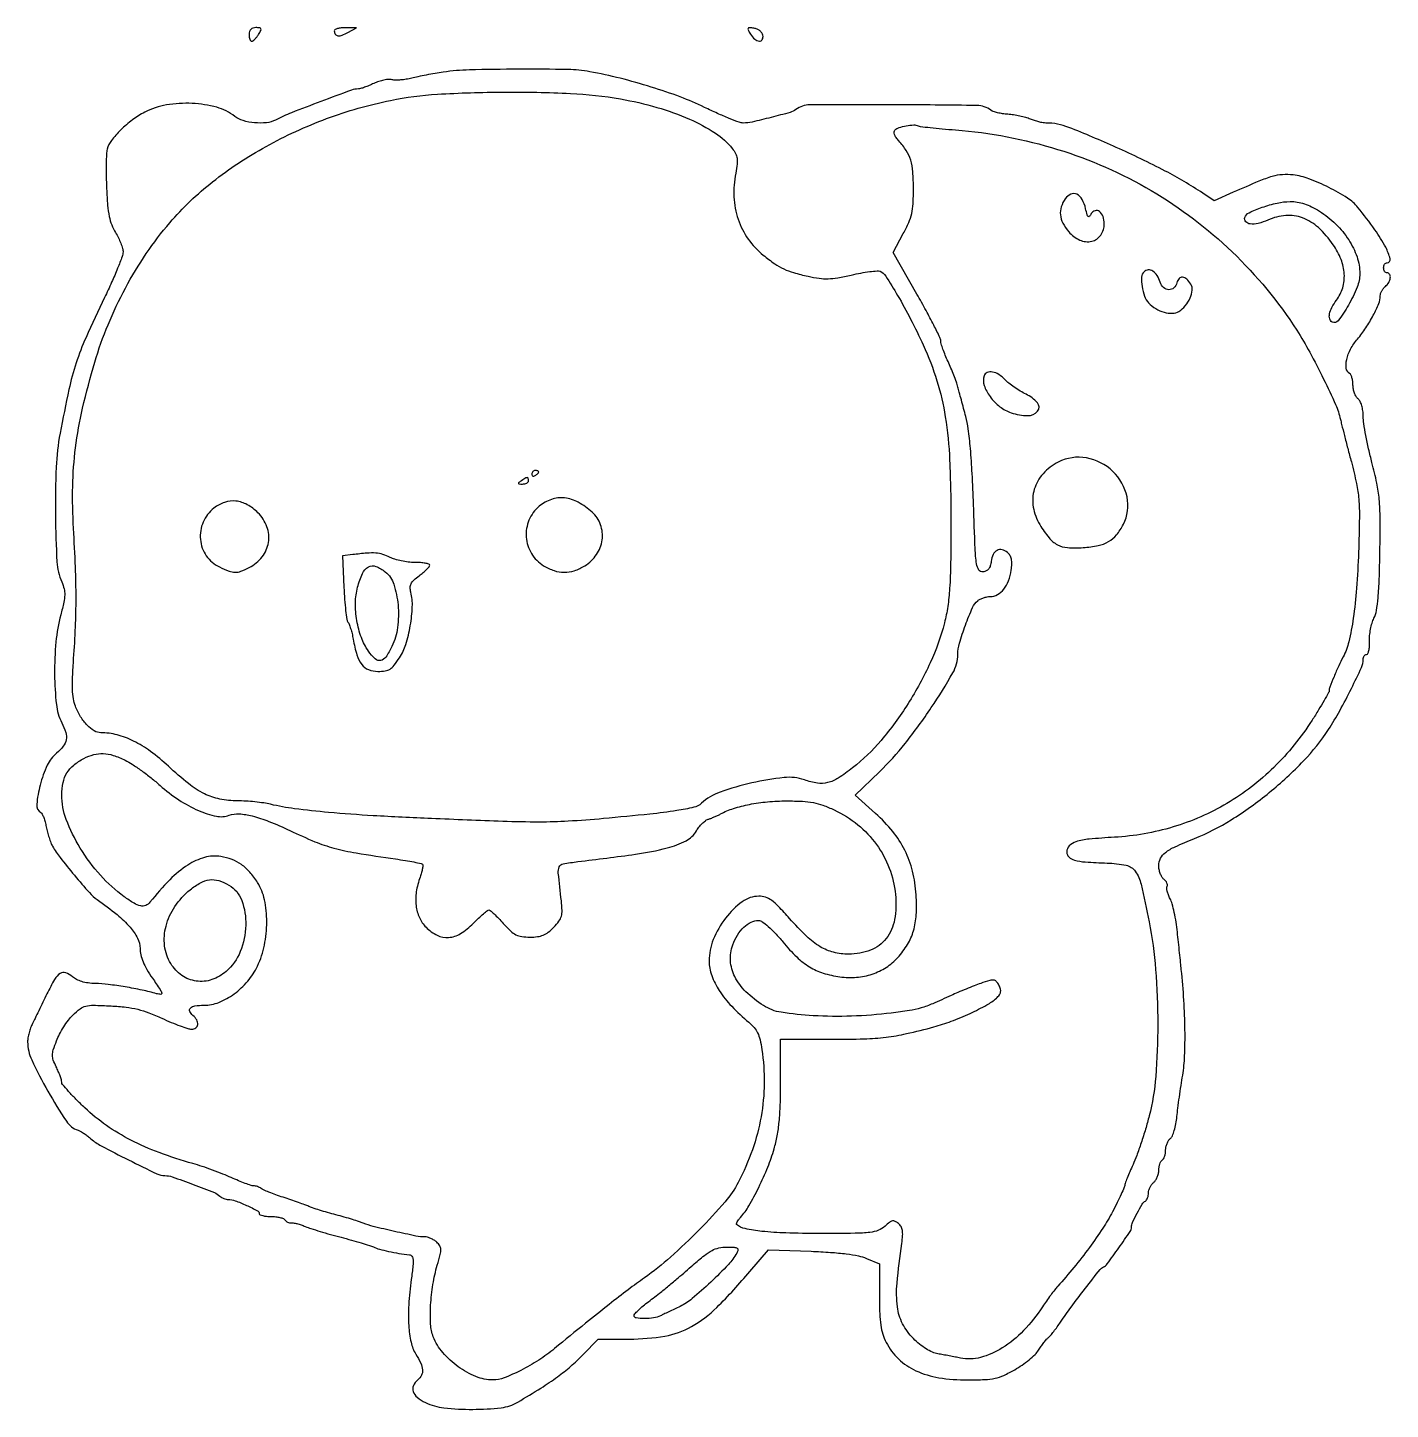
# Model space of a CAD drawing. Extents: x 25 to 425, y 14 to 420.
import ezdxf

# ---------------------------------------------------------------- set-up
doc = ezdxf.new("R2010")
doc.units = 0

msp = doc.modelspace()

# ---------------------------------------------------------------- linework, layer by layer
for points in [[(90, 418, 0.036145), (90.055445, 417.234026, 0.054652), (90.223089, 416.5875, 0.071555), (90.468376, 416.144604, 0.234711), (90.759453, 416, 0.163755), (91.131738, 416.125287, 0.033519), (91.662717, 416.5875, 0.03201), (92.234038, 417.234299, 0.025323), (92.767927, 418, 0.018723), (93.426893, 419.14876, 0.214782), (93.457512, 419.656524, 0.279111), (93.101547, 419.934802, 0.029797), (92.008474, 420, 0.071607), (91.130163, 419.873565, 0.124981), (90.501059, 419.501055, 0.125363), (90.127098, 418.874478, 0.072291)], [(115, 419.059017, 0.153182), (115.30077, 418.100311, 0.212405), (116.061217, 417.640117, 0.119003), (117.314943, 417.780204, 0.039362), (119.012549, 418.552301), (121.5, 419.929129), (118.25, 419.964565, 0.027397), (117.004675, 419.909887, 0.043297), (115.954688, 419.713177, 0.053706), (115.217109, 419.419394, 0.277954)], [(237.184011, 418.07696, 0.07444), (238.420659, 416.629017, 0.157658), (239.763231, 416.057278, 0.301607), (240.6276, 416.525016, 0.170952), (240.813108, 417.75, 0.109632), (240.514382, 418.443509, 0.069414), (239.903002, 419.081982, 0.064538), (239.086043, 419.571212, 0.067411), (238.183248, 419.82696, 0.016781), (236.830835, 419.973418, 0.289258), (236.455311, 419.773681, 0.260662), (236.451373, 419.328261, 0.014279)], [(147, 406.925599, 0.005977), (144.618135, 406.544732, 0.004492), (142.007011, 406.07094, 0.004542), (139.558585, 405.580821, 0.010412), (137.725995, 405.156613, -0.022315), (136.136372, 404.828296, -0.020615), (134.481229, 404.63237, -0.021108), (132.993419, 404.581181, -0.06207), (131.97965, 404.715573, 0.083952), (130.987455, 404.80338, 0.030641), (129.586529, 404.605237, 0.029344), (128.050912, 404.196007, 0.030999), (126.602525, 403.615676, -0.011718), (125.216046, 402.997125, -0.013504), (123.865627, 402.474605, -0.012632), (122.703981, 402.093612, -0.073044), (122.066611, 402, 0.087772), (120.008908, 401.635978, 0.002172), (111.005527, 398.303137, 0.004728), (102.471204, 395.009322, 0.023203), (97.763569, 392.883329, -0.091496), (95.086398, 392.089959, -0.048558), (91.61559, 392.06019, -0.048666), (88.224438, 392.697327, -0.096181), (85.797496, 393.944649, 0.100497), (80.497046, 396.611779, 0.054902), (73.279349, 397.748295, 0.053634), (65.724978, 397.289331, 0.077095), (59.377604, 395.173675, 0.041189), (55.751996, 392.910944, 0.034389), (52.305933, 389.95474, 0.035338), (49.595453, 386.879059, 0.101803), (48.368116, 384.330555, 0.049919), (48.154947, 382.88238, 0.007333), (48.060775, 379.915225, 0.008218), (48.05857, 376.393827, 0.006975), (48.169244, 372.675934, 0.009726), (48.475392, 367.8352, 0.029668), (48.940999, 364.576697, 0.04202), (49.669592, 362.092024, 0.046119), (50.78691, 359.844787, -0.023477), (51.633985, 358.318364, -0.02232), (52.349905, 356.693671, -0.022913), (52.851833, 355.202075, -0.069809), (53, 354.146017, -0.089873), (52.757409, 352.807284, -0.006715), (51.405316, 349.341425, -0.009126), (49.65058, 345.23284, -0.006803), (47.571289, 340.764051, 0.006883), (42.129949, 329.064707, 0.026299), (39.230142, 321.565806, 0.02599), (37.116922, 313.761405, 0.00661), (34.520058, 300.900731, 0.035891), (33.378924, 290.958251, 0.013362), (33.156537, 276.885854, 0.010364), (33.591327, 263.152017, 0.091236), (34.996561, 257.265706, -0.040717), (35.698319, 255.249348, -0.070826), (35.896158, 253.492146, -0.047722), (35.623697, 251.318068, -0.010092), (34.713309, 247.601571, 0.042114), (33.304222, 239.688967, 0.025501), (32.913385, 230.176672, 0.024402), (33.43604, 221.286477, 0.091309), (35.027576, 215.945947, -0.044466), (36.168715, 213.112542, -0.116423), (36.304187, 210.937103, -0.123942), (35.454326, 209.01462, -0.053855), (33.494799, 206.995684, 0.11139), (30.774129, 203.462549, 0.043981), (28.678926, 197.658564, 0.041671), (27.676456, 191.996529, 0.284623), (28.886637, 189.570062, -0.142149), (29.27129, 189.144385, -0.023408), (29.713095, 188.115525, -0.024117), (30.129049, 186.81954, -0.019228), (30.455045, 185.387937, 0.017962), (30.802607, 183.843594, 0.014392), (31.283639, 182.208189, 0.014633), (31.816913, 180.720143, 0.035451), (32.318408, 179.666541, 0.037123), (34.506181, 176.394324, 0.008253), (38.741773, 171.157084, 0.007016), (43.130439, 166.057246, 0.05805), (45.403961, 164.021782, -0.016652), (51.231103, 159.614562, -0.042265), (55.0548, 155.941421, -0.06099), (57.266893, 152.702235, -0.119904), (58, 149.689135, 0.059469), (58.22149, 147.833487, 0.0389), (58.890584, 145.782583, 0.032627), (60.013483, 143.506707, 0.019744), (61.618046, 140.964711, -0.003487), (63.886581, 137.617074, -0.080694), (64.363031, 136.571462, -0.504056), (64.069048, 136.198292, -0.062543), (62.868046, 136.386148, 0.017894), (58.647264, 137.438288, 0.010966), (53.60726, 138.38973, 0.010975), (48.677415, 139.098046, 0.023685), (44.855265, 139.379067, -0.027404), (42.734573, 139.550845, -0.038239), (40.874813, 139.951244, -0.043757), (39.325794, 140.562695, -0.068125), (38.14251, 141.371281, 0.096721), (36.172519, 142.559271, 0.240018), (34.547329, 142.361143, 0.115399), (32.921189, 140.61062, 0.017452), (30.68164, 136.349458, -0.000822), (29.497613, 133.902329, -0.000753), (28.270628, 131.38666, -0.000752), (27.168713, 129.144579, -0.002472), (26.43164, 127.66896, 0.030504), (25.883299, 126.397622, 0.021711), (25.420544, 124.916355, 0.022017), (25.101781, 123.459133, 0.042858), (25, 122.273892, 0.110484), (26.191807, 116.946171, 0.01939), (30.954358, 107.774165, 0.016917), (36.371861, 98.968326, 0.163123), (39.790175, 96.304186, -0.042217), (40.591879, 95.943257, -0.017518), (41.610255, 95.329432, -0.017184), (42.661513, 94.591812, -0.021245), (43.585159, 93.831533, 0.061095), (46.602115, 91.726829, 0.00583), (54.598869, 87.609964, 0.00394), (62.92328, 83.528174, 0.112473), (65.24158, 83, -0.083896), (67.458669, 82.625355, -0.005444), (73.623588, 80.405064, -0.004767), (79.807266, 78.034276, -0.102799), (81.430279, 76.969721, 0.062536), (81.908398, 76.598275, 0.039122), (82.545189, 76.284855, 0.038796), (83.232398, 76.071056, 0.056075), (83.86398, 76, -0.088682), (85.897934, 75.63639, -0.019108), (89.217278, 74.264139, -0.012462), (92.477651, 72.668456, -0.279648), (93, 71.807552, 0.303902), (93.209745, 71.494336, 0.040059), (94.010789, 71.237218, 0.035513), (95.12219, 71.05841, 0.022134), (96.440983, 71, -0.02762), (97.804818, 70.924605, -0.034088), (99.057539, 70.69846, -0.036371), (100.049824, 70.370223, -0.157548), (100.51639, 69.97348, 0.082074), (100.846612, 69.594958, 0.063865), (101.309489, 69.303399, 0.064104), (101.828981, 69.138985, 0.084266), (102.325407, 69.133849, -0.083367), (102.966811, 69.128357, -0.018822), (104.036213, 68.897568, -0.019), (105.265305, 68.533217, -0.017416), (106.5, 68.06705, 0.020097), (108.135478, 67.459563, 0.005178), (110.821875, 66.613519, 0.005262), (113.908594, 65.71179, 0.005332), (117, 64.879357, -0.004418), (120.018084, 64.072583, -0.005077), (122.884375, 63.247759, -0.004587), (125.299317, 62.50199, -0.029018), (126.5, 62.040818, 0.039952), (128.242783, 61.414752, 0.012616), (130.931771, 60.757326, 0.012447), (133.995734, 60.169146, 0.013068), (137.035969, 59.744953, -0.212076), (137.779832, 59.308655, -0.13665), (138.128755, 58.355032, -0.047625), (138.098766, 56.484866, -0.006246), (137.607732, 52.535714, 0.0176), (136.852687, 45.0854, 0.031796), (136.839006, 38.954444, 0.039484), (137.526442, 34.085713, 0.08379), (138.956792, 30.569912, -0.029599), (140.389924, 27.911264, -0.091146), (140.900145, 25.941247, -0.134594), (140.588634, 24.371846, -0.10401), (139.5, 23, 0.11498), (138.24736, 21.34921, 0.189239), (138.167654, 19.621715, 0.140927), (139.348488, 17.924832, 0.056677), (141.75, 16.386908, 0.087387), (147.196867, 14.808648, 0.027975), (155.644549, 14.370951, 0.027234), (163.994637, 14.861015, 0.105679), (168.880587, 16.5, 0.006991), (175.654381, 20.636397, 0.01684), (180.515702, 23.93281, 0.021354), (184.383719, 27.011437, 0.021623), (187.958208, 30.396514), (192.416416, 35), (201.593373, 35, 0.042452), (212.066768, 35.890845, 0.08562), (219.852477, 38.649593, 0.069055), (227.28183, 44.288603, 0.020178), (237.012776, 54.875238), (242.414879, 61.250475), (254.95744, 60.772509, -0.007752), (260.667526, 60.4662, -0.014384), (265.285202, 60.012855, -0.017211), (268.878892, 59.429042, -0.051788), (271.25, 58.698298), (275, 57.102053), (275, 47.511189, 0.00909), (275.091243, 42.492798, 0.027365), (275.402575, 39.083836, 0.03856), (275.998654, 36.453734, 0.042974), (276.977361, 34.044377, 0.085213), (280.616864, 29.174047, 0.081778), (285.720296, 25.713752, 0.068828), (292.436114, 23.671585, 0.039733), (300.872124, 23.009384, 0.010269), (305.929886, 23.118771, 0.042963), (308.94624, 23.50709, 0.053954), (311.507365, 24.36068, 0.022803), (314.734341, 26.020669, 0.021914), (316.866743, 27.371065, 0.019874), (318.945717, 28.945259, 0.020333), (320.692388, 30.503658, 0.058204), (321.72059, 31.761285, -0.012296), (322.477722, 32.883135, -0.011587), (323.303756, 33.989252, -0.011631), (324.08085, 34.934886, -0.038916), (324.649969, 35.5, 0.041982), (325.24965, 36.102796, 0.009264), (326.167841, 37.237395, 0.009571), (327.182891, 38.593067, 0.009081), (328.163721, 40.01028, -0.012688), (331.241399, 44.389409, -0.006027), (335.413742, 49.877455, -0.002106), (339.746867, 55.388584, -0.122879), (340.754949, 56.164122, 0.132693), (341.880208, 57.064928, 0.004347), (345.275809, 61.789309, 0.003969), (348.615612, 66.603014, 0.150783), (349, 67.848677, -0.107864), (349.301666, 69.230766, -0.014071), (350.64185, 71.949851, -0.013468), (352.131844, 74.594875, -0.119888), (353.063324, 75.539136, 0.111433), (353.422592, 75.891379, 0.050257), (353.724851, 76.482178, 0.046313), (353.930614, 77.198, 0.04687), (354, 77.936572, -0.069389), (354.109811, 78.724036, -0.044584), (354.440625, 79.586601, -0.044117), (354.925867, 80.389706, -0.061675), (355.5, 81, 0.075572), (356.074601, 81.645682, 0.044511), (356.559375, 82.560274, 0.043376), (356.889369, 83.584343, 0.056318), (357, 84.563428, -0.039551), (357.073901, 85.496232, -0.04255), (357.29375, 86.382443, -0.046682), (357.61574, 87.100548, -0.126268), (358, 87.5, 0.126268), (358.38426, 87.899452, 0.046682), (358.70625, 88.617557, 0.04255), (358.926099, 89.503768, 0.039551), (359, 90.436572, -0.053313), (359.104108, 91.410178, -0.042794), (359.414255, 92.417841, -0.044289), (359.869849, 93.308899, -0.079394), (360.41023, 93.925497, 0.120275), (360.988368, 94.704153, 0.026552), (361.556851, 96.280188, 0.026147), (362.033364, 98.220618, 0.022568), (362.333299, 100.297942, -0.006629), (362.611887, 102.785601, -0.003023), (363.038536, 106.028145, -0.002993), (363.52926, 109.439741, -0.004115), (364.01395, 112.5, 0.03156), (364.589241, 118.108992, 0.013017), (364.689142, 125.747772, 0.012141), (364.364791, 134.454502, 0.01074), (363.612331, 143.5, -0.000069), (363.401586, 145.512556, -0.000025), (363.101734, 148.38125, -0.000025), (362.773262, 151.526766, -0.000029), (362.463103, 154.5, 0.014045), (362.080299, 157.383795, 0.013778), (361.534219, 160.260189, 0.01379), (360.916759, 162.753643, 0.049651), (360.325781, 164.279368, -0.025598), (359.825777, 165.406329, -0.032409), (359.487369, 166.494135, -0.034054), (359.331425, 167.409598, -0.165029), (359.448123, 167.916061, 0.170434), (359.54019, 168.335748, 0.077155), (359.384943, 168.884549, 0.063156), (359.019471, 169.472924, 0.049064), (358.48899, 170.009138, -0.08718), (357.917998, 170.681359, -0.043462), (357.437391, 171.693385, -0.041384), (357.110031, 172.859093, -0.047799), (357, 174.007435, -0.117292), (357.507258, 176.140055, -0.114386), (358.923086, 177.838776, -0.05669), (361.785967, 179.535231, -0.010198), (367.5, 181.959742, 0.045178), (378.250117, 187.436468, 0.030552), (389.431541, 195.462354, 0.030651), (399.490311, 204.738308, 0.047357), (406.826968, 214, 0.017377), (410.111507, 219.472703, 0.011417), (413.524509, 225.981363, 0.007293), (416.487811, 232.186351, 0.108158), (417, 234.526434, -0.065574), (417.074198, 235.08976, -0.08293), (417.291636, 235.56714, -0.099112), (417.614198, 235.886451, -0.146728), (417.992802, 236, 0.299637), (418.366883, 236.24629, 0.047489), (418.649867, 237.125486, 0.039486), (418.821183, 238.363032, 0.024452), (418.835473, 239.831443, -0.034485), (418.885622, 241.514949, -0.02359), (419.163796, 243.408081, -0.023842), (419.607583, 245.215757, -0.043609), (420.16399, 246.626907, 0.074596), (420.887249, 248.855417, 0.019072), (421.368124, 252.62842, 0.013833), (421.700063, 258.066439, 0.004496), (421.895762, 266.115335, 0.004528), (421.957218, 275.931874, 0.021396), (421.700755, 281.554307, 0.029171), (421.000458, 286.293848, 0.013758), (419.574443, 292.315386, -0.008923), (418.588934, 296.30443, -0.009176), (417.756243, 300.289159, -0.008962), (417.160123, 303.767539, -0.03797), (417, 305.87307, 0.033018), (416.892953, 307.492358, 0.03817), (416.573232, 309.004809, 0.042242), (416.094081, 310.24361, 0.106544), (415.5, 311, -0.088019), (414.924733, 311.679545, -0.043345), (414.440625, 312.707149, -0.041217), (414.11085, 313.892986, -0.047248), (414, 315.063428, 0.032727), (413.926334, 316.187667, 0.038095), (413.70625, 317.235568, 0.041571), (413.385309, 318.072287, 0.142927), (413, 318.5, -0.225967), (412.023093, 320.014914, -0.088614), (412.146651, 322.561451, -0.067531), (413.294902, 325.611064, -0.0512), (415.3074, 328.570001, 0.028354), (417.778944, 331.869581, 0.025377), (419.961891, 335.549099, 0.025169), (421.552683, 338.977971, 0.096311), (422, 341.278684, -0.082098), (422.108422, 341.934551, -0.044056), (422.440625, 342.687097, -0.042335), (422.926036, 343.414607, -0.051311), (423.5, 344, 0.086606), (424.489957, 345.162774, 0.102395), (424.95498, 346.527378, 0.161898), (424.748247, 347.565035, 0.269539), (424, 348, -0.148195), (423.618646, 348.115568, -0.098894), (423.29375, 348.440625, -0.082425), (423.074694, 348.926543, -0.064853), (423, 349.5, -0.064853), (423.074694, 350.073457, -0.082425), (423.29375, 350.559375, -0.098894), (423.618646, 350.884432, -0.148195), (424, 351, 0.48722), (424.886148, 352.132281, 0.060712), (423.595747, 355.519753, 0.034034), (420.421599, 360.659042, 0.013913), (415.458001, 367.199969, 0.081855), (412.371888, 369.964475, 0.025144), (406.917416, 373.0648, 0.025763), (401.061361, 375.645397, 0.062911), (396.489152, 376.754112, 0.04476), (393.269123, 376.827481, 0.053884), (390.289047, 376.302598, 0.02972), (386.331305, 374.896231, 0.004876), (378.879376, 371.652052), (373.258752, 369.139652), (369.879376, 371.406574, 0.028047), (358.913, 377.90267, 0.014425), (344.532472, 384.846741, 0.011188), (330.567072, 390.728758, 0.094343), (323.889729, 392, -0.044769), (323.020821, 392.077956, -0.016631), (321.820126, 392.336655, -0.016325), (320.521942, 392.707312, -0.018966), (319.3151, 393.146059, 0.029456), (317.966689, 393.604501, 0.014704), (316.214953, 394.032114, 0.014544), (314.369515, 394.369708, 0.020759), (312.714526, 394.553055, -0.01985), (311.176241, 394.720643, -0.020967), (309.684268, 395.007794, -0.021147), (308.425787, 395.361996, -0.083191), (307.714526, 395.734679, 0.159945), (303.650971, 397.133079, 0.002579), (279.115957, 397.355798, 0.002583), (254.582601, 397.325238, 0.1596), (250.5, 395.958962, -0.092159), (248.792866, 395.122341, -0.005419), (243.187935, 393.625075, -0.007154), (237.649487, 392.293818, -0.055453), (235.008362, 392, -0.089528), (233.857171, 392.207794, -0.006965), (230.93034, 393.34668, -0.009333), (227.461097, 394.828556, -0.006994), (223.695667, 396.584441, 0.022716), (216.554548, 399.645016, 0.014563), (208.020844, 402.571403, 0.014096), (198.910849, 405.122518, 0.015744), (190, 407.053173, 0.041443), (183.588049, 407.690303, 0.004792), (169.119883, 407.786047, 0.005441), (154.692459, 407.586225, 0.030478)], [(199, 399.05985, -0.026877), (209.706456, 396.599641, -0.034378), (219.214624, 393.146799, -0.038817), (226.85823, 389.023918, -0.083197), (231.799483, 384.527786, -0.044165), (232.793489, 383.004784, -0.087916), (233.237681, 381.63971, -0.066358), (233.248891, 379.963586, -0.016884), (232.8159, 377.273654, 0.06019), (232.304407, 370.291614, 0.069454), (233.536491, 363.736612, 0.0718), (236.462435, 357.945431, 0.071148), (240.914272, 353.197664, 0.016671), (244.270093, 350.687825, 0.042118), (246.906636, 349.161971, 0.040809), (249.810092, 348.072828, 0.014844), (254.074978, 346.994646, 0.021046), (257.312236, 346.419449, 0.040977), (259.930784, 346.283554, 0.035821), (262.755638, 346.571752, 0.01259), (266.754055, 347.375869, -0.010199), (269.571271, 347.956464, -0.013487), (272.159345, 348.363173, -0.010862), (274.314562, 348.595053, -0.116255), (275.179076, 348.467917, -0.157571), (276.870869, 347.071456, -0.009497), (280.355307, 341.377643, -0.013901), (284.154842, 334.461845, -0.011216), (287.858553, 326.836509, -0.031943), (291.899714, 316.288022, -0.036566), (294.349351, 305.773434, -0.028452), (295.613005, 293.03839, -0.010693), (295.982862, 275.110758, -0.003005), (295.899234, 262.755982, -0.012728), (295.616427, 255.362995, -0.020753), (295.054425, 250.03997, -0.026864), (294.077105, 245.228725, -0.044192), (289.905731, 233.527601, -0.033505), (283.396478, 221.548789, -0.033934), (275.488285, 210.761237, -0.051155), (267.112405, 202.669476, -0.024179), (262.903582, 199.680125, -0.081502), (259.813158, 198.349465, -0.098989), (256.799208, 198.208904, -0.046207), (252.988065, 199.154005, 0.110573), (247.017327, 199.844756, 0.029622), (237.531254, 198.272012, 0.030096), (228.233401, 195.561072, 0.098218), (222.759721, 192.282329, -0.126502), (220.523448, 191.107204, -0.019337), (215.543916, 190.131513, -0.013197), (207.654157, 189.112642, -0.002873), (194, 187.793824, -0.008027), (183.654229, 187.021752, -0.01466), (175.193416, 186.775327, -0.009122), (164.44746, 186.97356, -0.001467), (143.5, 187.803981, -0.003609), (126.41332, 188.65515, -0.007891), (113.341308, 189.608136, -0.010019), (103.354208, 190.696965, -0.02671), (96.30718, 191.994163, 0.022284), (94.308162, 192.380448, 0.010793), (91.723545, 192.704535, 0.01068), (89.012048, 192.926821, 0.01511), (86.591107, 193, -0.050238), (81.393797, 193.523526, -0.06611), (76.89436, 195.078835, -0.052134), (72.215554, 198.071273, -0.019462), (66.304947, 203.173256, 0.028664), (61.092281, 207.508055, 0.044017), (56.085598, 210.566786, 0.050818), (51.23502, 212.386421, 0.064425), (46.492813, 213, -0.136742), (44.527721, 213.547659, -0.065879), (42.470424, 215.194918, -0.055352), (40.556896, 217.693963, -0.041676), (39.020671, 220.797916, -0.056029), (38.439335, 222.9457, -0.028974), (38.176639, 225.718425, -0.020338), (38.192142, 229.461319, -0.00725), (38.509038, 234.797916, 0.008081), (39.043281, 244.05457, 0.010652), (39.213932, 252.50683, 0.00959), (39.028984, 261.618978, 0.004958), (38.466433, 273, -0.020059), (38.228507, 285.395674, -0.026521), (39.062723, 296.655898, -0.024998), (41.13975, 308.270113, -0.015107), (44.695266, 321.789974, -0.026562), (48.595524, 332.798804, -0.025104), (53.705791, 343.547601, -0.02528), (59.825773, 353.652878, -0.027984), (66.746163, 362.736458, -0.050092), (79.278201, 374.736029, -0.03938), (94.963813, 385.12245, -0.03797), (112.740618, 393.280749, -0.03818), (131.514233, 398.639108, -0.035439), (145.2896, 400.452043, -0.013444), (164.684874, 401.094658, -0.01357), (184.301104, 400.684534, -0.03103)], [(297.338767, 389.98277, -0.055468), (327.300636, 384.271436, -0.058039), (354.788288, 372.1564, -0.058583), (378.539063, 354.17166, -0.058468), (397.488751, 331.157903, -0.018204), (401.300487, 324.73569, -0.010882), (405.381698, 316.847871, -0.009598), (408.887865, 309.332479, -0.050196), (410.309253, 305, 0.007571), (410.665453, 303.491266, 0.000992), (411.47762, 300.296875, 0.001153), (412.457217, 296.512017, 0.000965), (413.513763, 292.5, -0.012282), (415.031046, 286.159028, -0.032662), (415.703472, 281.554227, -0.023879), (415.875987, 276.156791, -0.004192), (415.630323, 266, -0.010472), (415.063184, 255.411214, -0.017987), (414.089444, 246.628674, -0.021102), (412.772133, 239.726546, -0.063971), (411.097543, 235.258009, 0.014746), (409.810638, 232.63972, 0.008807), (408.428193, 229.456597, 0.00514), (407.19455, 226.384295, 0.093116), (406.999865, 225.348871, -0.128374), (406.849991, 224.775123, -0.003324), (405.525314, 222.448103, -0.006829), (403.903743, 219.729465, -0.004587), (401.980306, 216.665949, -0.056194), (390.757593, 202.847057, -0.060488), (376.992444, 192.260473, -0.060985), (361.198864, 185.340524, -0.058748), (344, 182.321343, 0.008805), (336.518535, 181.76653, 0.05225), (332.677084, 181.003668, 0.127035), (330.731523, 179.802364, 0.193596), (330, 177.983868, 0.201829), (330.608269, 176.538355, 0.12751), (332.219119, 175.614907, 0.05019), (335.426853, 175.075552, 0.007931), (341.817188, 174.75303, -0.041566), (347.412085, 174.091733, -0.189608), (350.109267, 172.341917, -0.099572), (351.80759, 168.559644, -0.007503), (354.148066, 157.5, -0.028797), (356.06108, 143.516688, -0.019463), (356.696202, 127.431072, -0.0196), (356.101553, 112.054286, -0.043546), (354.17897, 100.5, -0.009559), (353.114019, 96.667554, -0.007719), (351.828757, 92.593533, -0.007814), (350.525354, 88.869362, -0.019858), (349.431226, 86.222665, 0.005547), (348.499904, 84.140624, 0.007675), (347.714173, 82.251583, 0.005098), (347.098235, 80.65707, 0.089849), (347, 80.114816, -0.105582), (346.880109, 79.553386, -0.003643), (345.944895, 77.503697, -0.006674), (344.78437, 75.093178, -0.004596), (343.408154, 72.392152, -0.024814), (340.572914, 67.553641, -0.013487), (336.64366, 61.891221, -0.012886), (332.091208, 56.017875, -0.013641), (327.325106, 50.5, 0.01882), (326.445511, 49.460089, 0.006707), (325.266524, 47.9125, 0.006644), (324.016944, 46.178071, 0.007792), (322.880083, 44.5, -0.045574), (317.307931, 37.480451, -0.062513), (311.064516, 32.391281, -0.073901), (304.709198, 29.617727, -0.116514), (298.788574, 29.428295, 0.002381), (297.288693, 29.724902, 0.00139), (295.488189, 30.066867, 0.00139), (293.68376, 30.399193, 0.002357), (292.171219, 30.666059, -0.062346), (290.540898, 31.160489, -0.034368), (288.697946, 32.13805, -0.031361), (286.795808, 33.493439, -0.027154), (284.979431, 35.139013, -0.076781), (281.798311, 39.528313, -0.088201), (280.280598, 44.470827, -0.05383), (280.180358, 51.416773, -0.012471), (281.558998, 63.039329, 0.017833), (281.81101, 65.378019, 0.059244), (281.738979, 66.920337, 0.089884), (281.340765, 68.030847, 0.088853), (280.576992, 68.936103, 0.057897), (279.60924, 69.566083, 0.166529), (278.825721, 69.669605, 0.117189), (277.969248, 69.274756, 0.022228), (276.656234, 68.146774, -0.096255), (274.73242, 66.934547, -0.065016), (272.20638, 66.315036, -0.025192), (267.849664, 66.05209, -0.002477), (257.334772, 66, -0.007441), (247.521885, 66.146047, -0.0197), (240.520255, 66.631048, -0.025033), (235.596737, 67.418583, -0.123319), (233.089464, 68.642326, -0.314531), (233.025086, 68.882523, -0.03921), (233.260869, 69.402137, -0.034874), (233.677151, 70.045801, -0.021471), (234.249468, 70.743869, 0.051697), (236.689145, 74.115623, 0.016809), (239.583744, 79.549643, 0.0172), (242.258286, 85.515642, 0.027132), (244.09054, 90.816601, 0.024134), (244.99966, 94.69443, 0.021019), (245.581679, 98.824785, 0.016808), (245.900522, 103.773185, 0.007683), (246, 110.246818), (246, 123), (260.985649, 123, 0.007351), (270.536974, 123.140427, 0.022979), (276.943233, 123.624076, 0.025204), (282.957913, 124.667076, 0.010341), (291, 126.658824, 0.024704), (296.069328, 128.298673, 0.017292), (301.607739, 130.619673, 0.016488), (306.548362, 133.094592, 0.063165), (309.336214, 135.099751, 0.040233), (310.216102, 136.062066, 0.116953), (310.587196, 136.876772, 0.12407), (310.541906, 137.741714, 0.048088), (310.076588, 138.856894, 0.054183), (309.298815, 139.994597, 0.191452), (308.530168, 140.39922, 0.100888), (307.386974, 140.290439, 0.009888), (304.740374, 139.425878, 0.008494), (302.79495, 138.710222, 0.004642), (300.433006, 137.770188, 0.004625), (298.05042, 136.770401, 0.007342), (296.031562, 135.865833, -0.007577), (290.634884, 133.450853, -0.029927), (287.21331, 132.218228, -0.03214), (283.787737, 131.44614, -0.009697), (278.5, 130.711575, -0.020663), (266.819317, 129.806597, -0.023557), (255.606294, 129.931112, -0.023805), (246.195539, 130.930601, -0.104574), (241, 132.896906, -0.04909), (235.815689, 136.9898, -0.084152), (232.549999, 141.408196, -0.101393), (231.286184, 146.037805, -0.103207), (231.957856, 150.759998, -0.05216), (233.347246, 153.627462, -0.064436), (235.222264, 155.926692, -0.074338), (237.353212, 157.414715, -0.120108), (239.5, 157.899524, -0.149884), (240.625795, 157.533282, -0.027373), (242.36781, 156.162199, -0.025158), (244.423871, 154.161139, -0.014752), (246.686593, 151.576823, 0.027741), (250.745164, 147.177333, 0.055442), (254.481225, 144.281085, 0.061259), (258.503656, 142.454265, 0.041956), (263.403362, 141.358191, 0.054058), (268.275743, 141.220728, 0.060325), (272.879177, 142.155375, 0.062606), (276.981491, 144.116131, 0.06639), (280.380715, 146.999646, 0.048096), (283.252103, 150.867554, 0.064297), (285.009124, 154.865636, 0.05761), (285.809354, 159.512129, 0.03019), (285.780541, 165.38687, 0.043522), (284.708085, 172.376208, 0.055763), (282.473617, 178.485181, 0.054909), (278.911636, 184.020764, 0.040428), (273.87177, 189.299095), (267.863942, 194.650699), (275.043298, 201.575349, 0.032983), (282.549601, 209.837294, 0.020787), (290.23204, 220.3739, 0.016887), (296.566092, 230.597675, 0.130965), (298, 235.978186, -0.072282), (298.476789, 239.259087, -0.016605), (300.251626, 244.582169, -0.014066), (302.341098, 249.765806, -0.119577), (303.847364, 251.75, -0.05583), (304.591576, 252.229023, -0.033423), (305.564087, 252.632812, -0.033128), (306.599157, 252.908705, -0.048602), (307.536142, 253, 0.130039), (309.657361, 253.561174, 0.095359), (311.515731, 255.15011, 0.079168), (312.913665, 257.61879, 0.056036), (313.688448, 260.713874, 0.02519), (313.844972, 262.596231, 0.059144), (313.724595, 263.999762, 0.079372), (313.320621, 265.066145, 0.089623), (312.616437, 265.903366, 0.111256), (311.001599, 266.725931, 0.188569), (309.51619, 266.541937, 0.162029), (308.392408, 265.344145, 0.079691), (307.822121, 263.30906, -0.045447), (307.553886, 262.019009, -0.091439), (307.077188, 261.099337, -0.108502), (306.367155, 260.508458, -0.084202), (305.407091, 260.201035, -0.294835), (304.189152, 260.761874, -0.10699), (303.501222, 262.630978, -0.024794), (303.110413, 266.965403, -0.001493), (302.62185, 280.037545, 0.004679), (302.226835, 289.065376, 0.008417), (301.709046, 296.458954, 0.00964), (301.094102, 302.236828, 0.03553), (300.378109, 305.83651, -0.000344), (299.725645, 308.224807, -0.000303), (299.0481, 310.7176, -0.000304), (298.439691, 312.966815, -0.00092), (298.028993, 314.5, 0.01939), (297.57876, 315.9624, 0.007631), (296.850594, 317.940625, 0.007539), (295.997687, 320.057337, 0.00934), (295.137605, 322, -0.011225), (294.334398, 323.832835, -0.012872), (293.652301, 325.61875, -0.012039), (293.151563, 327.155384, -0.069076), (293.021314, 328, 0.110616), (292.779844, 329.006731, 0.003779), (290.954434, 332.660707, 0.006937), (288.693631, 336.953556, 0.004768), (286.016877, 341.759854), (279.035051, 354.019708), (282.017526, 359.532393, 0.02104), (283.60624, 362.789219, 0.046832), (284.46845, 365.406967, 0.042042), (284.879042, 368.309008, 0.01413), (285, 372.588281, 0.018296), (284.812551, 377.709308, 0.055585), (284.175225, 381.129479, 0.069336), (282.895211, 383.893191, 0.041691), (280.688281, 386.763244, -0.033457), (279.895122, 387.760356, -0.065989), (279.43458, 388.659662, -0.096633), (279.323837, 389.398241, -0.192428), (279.563244, 389.928568, -0.11479), (280.755901, 390.640183, -0.031432), (282.893511, 391.178132, -0.030807), (285.066246, 391.444756, -0.130767), (286.338767, 391.1874, 0.085569), (286.977278, 390.997634, 0.002272), (289.916009, 390.662288, 0.004696), (293.384368, 390.315392, 0.003189)], [(329.559168, 369.781012, 0.07431), (328.369534, 367.395891, 0.105396), (328.123461, 365.045218, 0.0959), (328.860231, 362.637284, 0.052889), (330.588894, 360.076725, 0.112332), (333.807194, 357.642508, 0.163399), (337.319525, 357.290447, 0.189856), (339.971471, 359.101937, 0.150182), (341, 362.448984, 0.08677), (340.632478, 364.550842, 0.142631), (339.57731, 365.999367, 0.236582), (338.295024, 366.250319, 0.19991), (337.197042, 365.38761, -0.044476), (336.651987, 364.589363, -0.423135), (336.281349, 364.558819, -0.150393), (335.957316, 365.082745, -0.009785), (335.535037, 366.840476, 0.070006), (334.525502, 369.555522, 0.155675), (332.953236, 371.068406, 0.22021), (331.187233, 371.110411, 0.138389)], [(404.124824, 366.135793, -0.051524), (408.962377, 362.317918, -0.056531), (412.74962, 357.698865, -0.060928), (415.176826, 352.701267, -0.082792), (416, 347.764031, -0.096819), (415.223152, 343.789774, -0.033679), (412.655669, 338.520562, -0.028594), (409.661692, 333.929871, -0.390537), (407.866353, 333.582598, -0.192469), (407.157244, 334.541126, -0.114173), (407.11503, 335.982244, -0.074373), (407.786338, 337.841194, -0.035419), (409.152988, 339.993057, 0.086869), (410.974916, 343.639765, 0.08763), (411.442167, 347.677186, 0.079641), (410.493869, 351.94708, 0.057082), (408.182071, 356.26534, 0.054511), (403.83455, 361.27772, 0.096801), (399.203244, 364.145294, 0.110137), (394.265719, 364.851209, 0.086779), (389.019478, 363.508783, -0.045138), (386.204888, 362.533951, -0.088312), (383.844824, 362.375498, -0.178226), (382.517798, 363.036073, -0.276057), (382.249439, 364.250526, -0.20454), (383.501926, 365.664999, -0.025831), (387.359426, 367.254686, -0.030648), (391.740787, 368.504929, -0.050863), (395.554219, 368.945616, -0.042107), (397.649763, 368.797106, -0.040494), (399.719329, 368.299723, -0.036877), (401.848316, 367.42329, -0.025238)], [(352.666667, 348.333333, 0.183981), (351.960925, 346.759351, 0.051433), (352.084878, 344.016593, 0.051206), (352.809531, 341.181711, 0.099688), (354.027677, 339.200667, 0.070087), (356.096949, 337.524494, 0.066713), (358.582886, 336.450958, 0.073497), (361.010794, 336.139233, 0.135603), (362.904777, 336.701529, 0.0825), (364.776837, 338.352704, 0.066993), (366.176403, 340.637518, 0.073547), (366.815182, 342.954766, 0.172883), (366.428557, 344.681852, 0.060587), (365.209324, 346.178412, 0.16741), (363.993062, 346.742694, 0.240965), (362.984549, 346.351221, 0.11851), (362.3173, 345.105356, -0.14531), (361.410018, 343.6067, -0.194244), (359.933635, 343.060897, -0.182106), (358.418095, 343.683632, -0.130271), (357.432606, 345.25, 0.065053), (356.524269, 347.217996, 0.108984), (355.249129, 348.508382, 0.157628), (353.88311, 348.874037, 0.185656)], [(305.734992, 317.75, 0.169619), (305.744741, 314.981453, 0.073634), (307.489121, 311.68383, 0.067745), (310.348935, 308.727761, 0.087192), (313.674026, 306.942566, 0.07259), (318.54418, 306.087267, 0.235482), (321.436312, 307.426338, 0.365523), (321.372057, 309.875563, 0.099571), (318.031201, 312.390124, -0.022526), (316.358134, 313.286311, -0.016731), (314.593202, 314.418238, -0.016987), (312.997061, 315.600925, -0.036251), (311.86836, 316.640124, 0.061223), (310.039396, 318.162945, 0.098567), (308.159079, 318.904217, 0.147811), (306.643679, 318.729977, 0.21061)], [(327.5, 292.46498, 0.091971), (323.033683, 289.047705, 0.11233), (320.46923, 284.468873, 0.113612), (320.154146, 279.272746, 0.095738), (322.082262, 274.096707, 0.031967), (324.802986, 270.215444, 0.10227), (327.225098, 268.209599, 0.104801), (330.209227, 267.354748, 0.034515), (334.798301, 267.349458, 0.032932), (339.221491, 267.944341, 0.081729), (342.267527, 269.100016, 0.092068), (344.565838, 271.07284, 0.050189), (346.602379, 274.19798, 0.173398), (347.686738, 282.249784, 0.150684), (343.522222, 289.718907, 0.146779), (335.771875, 293.671142, 0.163888)], [(173, 288.940983, 0.108972), (173.078288, 288.586039, 0.182303), (173.29375, 288.3746, 0.161196), (173.6179, 288.343488, 0.082592), (174, 288.5, 0.029505), (174.382774, 288.768994, 0.035638), (174.70625, 289.066025, 0.038439), (174.934461, 289.34829, 0.151918), (175, 289.559017, 0.210953), (174.92554, 289.727648, 0.081139), (174.70625, 289.870461, 0.061769), (174.382849, 289.967655, 0.042167), (174, 290, 0.105053), (173.618444, 289.918938, 0.099167), (173.29375, 289.688914, 0.09642), (173.076123, 289.345238, 0.093332)], [(170, 287, 0.011213), (169.169589, 286.436556, 0.309569), (169.083458, 286.201904, 0.327416), (169.271084, 286.047261, 0.011938), (170.25, 286.015313, 0.055234), (170.919445, 286.083567, 0.075283), (171.485938, 286.298248, 0.095191), (171.865757, 286.619685, 0.17131), (172, 287, 0.042895), (171.938046, 287.720828, 0.364836), (171.707705, 287.914708, 0.137048), (171.26282, 287.790433, 0.007234)], [(79.669303, 278.954514, 0.125246), (76.517887, 274.852495, 0.125328), (75.711654, 269.744112, 0.12765), (77.446519, 264.94304, 0.132531), (81.278102, 261.672322, 0.019216), (84.127166, 260.452146, 0.087337), (85.892151, 260.109078, 0.097218), (87.57385, 260.408288, 0.026842), (90.032733, 261.516927, 0.106933), (93.830324, 264.653166, 0.127978), (95.686175, 268.889892, 0.128572), (95.237578, 273.47862, 0.108474), (92.6, 277.6, 0.070646), (89.463477, 279.956509, 0.10006), (86.141296, 280.998128, 0.105921), (82.817148, 280.642147, 0.087417)], [(175.150243, 279.472968, 0.118335), (172.150772, 275.408132, 0.118937), (171.330547, 270.432549, 0.118889), (172.869566, 265.628838, 0.118172), (176.431643, 262.042247, 0.056855), (179.511158, 260.592524, 0.081085), (182.486925, 260.098299, 0.08144), (185.455711, 260.576657, 0.057889), (188.514309, 262.008843, 0.105244), (191.959013, 265.304512, 0.115492), (193.618817, 269.611648, 0.120879), (193.160795, 274.054337, 0.122883), (190.698127, 277.749455, 0.05956), (186.62194, 280.65587, 0.097818), (182.594747, 281.92557, 0.11044), (178.737933, 281.501214, 0.092747)], [(120.44436, 265.2911), (117.38872, 264.902275), (117.810294, 255.701137, 0.007547), (118.02959, 252.103472, 0.010671), (118.341439, 248.909084, 0.007075), (118.694662, 246.265066, 0.131874), (119.026448, 245.5, -0.079653), (119.37794, 244.875225, -0.014697), (119.800041, 243.61875, -0.015442), (120.209009, 242.104716, -0.013523), (120.544162, 240.5, 0.027354), (121.655621, 235.827771, 0.091294), (123.078282, 233.029306, 0.135231), (125.052504, 231.529867, 0.09547), (127.802241, 231, 0.037976), (129.941606, 231.162722, 0.103447), (131.356831, 231.692172, 0.086541), (132.584512, 232.805977, 0.021525), (134.162693, 235.024559, 0.069016), (136.000531, 238.954393, 0.032222), (137.313286, 244.432307, 0.0322), (137.908964, 250.0092, 0.072108), (137.476385, 254.238067, -0.059796), (137.295829, 255.65827, -0.118624), (137.552121, 256.757126, -0.091451), (138.340669, 257.799423, -0.026027), (139.914897, 259.095202, 0.015819), (141.096541, 260.028047, 0.02169), (142.093751, 260.944606, 0.019191), (142.838626, 261.750993, 0.178714), (143, 262.188058, 0.330448), (142.764587, 262.505366, 0.02779), (141.711703, 262.761492, 0.028356), (140.295476, 262.941413, 0.017419), (138.614307, 263, -0.028904), (136.725365, 263.109288, -0.021908), (134.675521, 263.438815, -0.022334), (132.773344, 263.920196, -0.047085), (131.364307, 264.493839, 0.045929), (129.276386, 265.349487, 0.056123), (127.20321, 265.737481, 0.038997), (124.560653, 265.72407, 0.010885)], [(129.984411, 260.213706, -0.145464), (132.479355, 256.576519, -0.056207), (133.706915, 250.522032, -0.054221), (133.570103, 243.878548, -0.080653), (131.910794, 238.315724, -0.034525), (130.148902, 235.237534, -0.199832), (128.622306, 234.221037, -0.241194), (127.019008, 234.68272, -0.049615), (125.021684, 236.969548, -0.06813), (122.942915, 240.93605, -0.044822), (121.630583, 245.927586, -0.044492), (121.221041, 251.12834, -0.062833), (121.849736, 255.727995, -0.040361), (123.287121, 259.765453, -0.162446), (125.037674, 261.66433, -0.221245), (127.214772, 261.813622, -0.078574)], [(53.62703, 204.938506, -0.031818), (55.673357, 203.781877, -0.011911), (58.392285, 201.914206, -0.011745), (61.266072, 199.733171, -0.013963), (63.869182, 197.537882, 0.036579), (69.38244, 193.299428, 0.043556), (75.153089, 190.182591, 0.049048), (80.387902, 188.504864, 0.142328), (84.142734, 188.770485, -0.104669), (87.046259, 189.193887, -0.045657), (90.913441, 188.589526, -0.034095), (95.814791, 186.995456, -0.01544), (102, 184.281533, 0.013106), (109.324781, 181.026753, 0.03233), (114.891779, 179.136708, 0.024977), (121.435745, 177.72332, 0.005294), (132.97228, 175.953957, -0.004926), (135.869774, 175.511749, -0.007398), (138.387499, 175.063749, -0.003517), (140.508235, 174.638433, -0.146137), (140.91408, 174.419253, -0.227132), (141.037753, 174.068197, -0.020389), (140.895587, 173.119494, -0.023345), (140.614265, 171.950691, -0.016025), (140.1918, 170.653869, 0.048909), (139.082164, 166.294271, 0.067222), (139.012476, 162.255179, 0.07615), (139.980795, 158.742693, 0.091351), (141.923077, 155.923077, 0.081304), (145.226251, 153.549186, 0.135455), (148.566877, 152.901089, 0.120535), (152.044877, 154.04425, 0.057043), (155.764706, 157, -0.00723), (157.342424, 158.53274, -0.010728), (158.771904, 159.825, -0.006136), (159.999443, 160.861669, -0.173981), (160.384956, 161, -0.184245), (160.761595, 160.856335, -0.007045), (161.884549, 159.825, -0.011813), (163.189254, 158.53273, -0.007963), (164.618965, 157, 0.019916), (166.747173, 154.825058, 0.070898), (168.335233, 153.703573, 0.083665), (170.029686, 153.167561, 0.034872), (172.429271, 153, 0.031761), (174.665218, 153.142177, 0.067072), (176.340891, 153.589639, 0.068572), (177.815191, 154.457059, 0.03453), (179.415379, 155.911675, 0.03021), (180.939599, 157.708194, 0.091009), (181.652512, 159.141123, 0.079484), (181.860261, 160.842419, 0.019519), (181.64514, 163.661675, -0.003257), (180.75731, 171.799028, -0.12601), (181.025423, 173.590757, -0.2521), (182.171997, 174.513502, -0.016716), (186.5, 175.169, 0.005547), (203.440572, 177.348932, 0.028496), (212.726908, 179.193189, 0.054533), (218.255408, 181.286647, 0.145727), (221.277816, 184.161346, -0.034241), (222.040643, 185.301933, -0.032118), (222.967284, 186.353886, -0.033719), (223.912338, 187.177792, -0.08724), (224.713453, 187.590358, 0.016822), (225.532157, 187.875522, 0.008979), (226.524996, 188.279888, 0.008929), (227.525078, 188.729601, 0.013752), (228.37164, 189.157437, -0.046939), (232.13954, 190.757751, -0.028312), (236.843528, 191.964978, -0.025985), (242.164636, 192.729229, -0.022352), (247.811925, 192.989176, -0.012415), (252.408653, 192.88101, -0.034662), (255.610051, 192.50261, -0.040643), (258.431659, 191.727198, -0.023115), (261.699746, 190.362179, -0.059686), (268.666796, 185.983431, -0.065749), (274.148591, 180.206031, -0.066767), (277.879538, 173.286486, -0.064671), (279.706701, 165.552849, -0.069293), (279.443415, 158.143588, -0.1231), (276.973893, 152.596544, -0.135325), (272.387559, 149.196333, -0.092499), (265.976121, 148, -0.061843), (261.530215, 148.552006, -0.074283), (257.644783, 150.173487, -0.05592), (253.626848, 153.262107, -0.020036), (248.624073, 158.487471, 0.009613), (245.383816, 162.016268, 0.045916), (243.324083, 163.811911, 0.079676), (241.56796, 164.695631, 0.076953), (239.602035, 165, 0.160071), (234.749324, 163.405587, 0.070466), (229.867054, 158.618086, 0.066861), (226.225957, 152.273152, 0.099302), (225.022777, 146, 0.085505), (225.791852, 141.750784, 0.056313), (228.011992, 137.293898, 0.046882), (231.647175, 132.689989, 0.029253), (236.678986, 128, -0.043695), (238.217549, 126.480708, -0.064422), (239.249811, 124.890261, -0.053681), (239.960268, 122.880381, -0.021265), (240.514192, 120, -0.039853), (241.18842, 110.071013, -0.041061), (240.264224, 100.261687, -0.040307), (237.722014, 90.572178, -0.035726), (233.577848, 81, -0.05869), (229.693644, 75.28874, -0.015503), (222.191129, 67.162177, -0.016406), (213.702647, 59.070124, -0.028353), (206.072109, 53, 0.007988), (201.291272, 49.504851, 0.004753), (195.705394, 45.198549, 0.003655), (188.767761, 39.661687, 0.001615), (179.678243, 32.249279, -0.028707), (175.000029, 28.838707, -0.025165), (169.75643, 25.82088, -0.024957), (164.858098, 23.621626, -0.093295), (161.55557, 23, -0.097493), (156.59285, 23.976942, -0.059665), (151.362604, 26.88833, -0.058695), (146.865515, 31.030795, -0.083744), (144.070675, 35.671495, -0.081165), (143.272824, 39.360503, -0.026732), (143.286341, 44.928064, -0.026428), (143.954422, 51.048639, -0.03178), (145.246449, 56.691008, 0.008829), (146.119393, 59.833117, 0.070159), (146.289321, 61.327289, 0.136139), (145.969303, 62.371198, 0.066889), (145.065185, 63.441008, 0.044394), (144.275034, 64.037747, 0.034802), (143.326212, 64.542046, 0.035833), (142.369783, 64.888267, 0.06903), (141.564341, 65, -0.050438), (138.973985, 65.261969, -0.00468), (132.675232, 66.610687, -0.005366), (126.447465, 68.075652, -0.038038), (123.5, 69.045221, 0.020473), (122.362694, 69.46411, 0.004225), (120.325, 70.102283, 0.004436), (117.943758, 70.802997, 0.004165), (115.5, 71.476656, -0.0048), (113.056243, 72.153657, -0.0051), (110.675, 72.864394, -0.004869), (108.638188, 73.516828, -0.023341), (107.5, 73.95359, 0.014642), (106.386342, 74.403313, 0.003326), (104.471875, 75.097519, 0.003441), (102.252344, 75.868517, 0.003339), (100, 76.616848, -0.007407), (97.824366, 77.359402, -0.009361), (95.836563, 78.113162, -0.007714), (94.199293, 78.798816, -0.071822), (93.55, 79.201754, 0.054338), (93.093503, 79.507564, 0.034233), (92.505217, 79.765515, 0.034139), (91.884058, 79.941809, 0.05212), (91.327335, 80, -0.079442), (90.559672, 80.122745, -0.008829), (88.878299, 80.707615, -0.010571), (86.891287, 81.48645, -0.008379), (84.777335, 82.408903, 0.012765), (82.324311, 83.453801, 0.007113), (79.287717, 84.606958, 0.007091), (76.180608, 85.686952, 0.011405), (73.5, 86.508927, -0.020373), (63.619519, 89.733576, -0.03005), (55.277082, 93.422005, -0.033237), (48.113009, 97.743881, -0.03608), (41.790724, 102.871128, -0.00894), (39.188898, 105.401161, -0.013013), (36.994775, 107.73065, -0.008523), (35.266838, 109.731194, -0.175614), (35, 110.46749, 0.072143), (34.902768, 111.137868, 0.014706), (34.527442, 112.280076, 0.015212), (34.007126, 113.593009, 0.013752), (33.391293, 114.917454, -0.028118), (32.532898, 116.911411, -0.090636), (32.290315, 118.328688, -0.073867), (32.540893, 119.894101, -0.014656), (33.477575, 122.580451, -0.030741), (34.352116, 124.50626, -0.019753), (35.587034, 126.627351, -0.019852), (36.965783, 128.615094, -0.03483), (38.278517, 130.124671, -0.03204), (40.38351, 131.975885, -0.10603), (42.039552, 132.767711, -0.064826), (44.283692, 133.004828, -0.007059), (49.487625, 132.805317, -0.015635), (53.879798, 132.436809, -0.030699), (57.331067, 131.821785, -0.031819), (60.600391, 130.80564, -0.018183), (64.407664, 129.190005, 0.009742), (67.156058, 127.96857, 0.011862), (69.776608, 126.937064, 0.010464), (72.006242, 126.172493, 0.07751), (73.112274, 126, 0.149482), (74.362187, 126.38222, 0.22301), (74.938555, 127.347198, 0.162048), (74.637795, 128.681379, 0.083959), (73.51101, 129.990862, -0.109819), (72.573836, 131.200118, -0.325381), (72.759583, 132.173263, -0.15518), (74.11739, 132.821035, -0.034322), (76.72147, 133, 0.095345), (81.107872, 133.844118, 0.062948), (85.611941, 136.339686, 0.059647), (89.59915, 140.060464, 0.064821), (92.466536, 144.520847, 0.060741), (94.493599, 150.626583, 0.049466), (95.184384, 157.486595, 0.051448), (94.52338, 163.989639, 0.08999), (92.503425, 168.994575, 0.037599), (90.200934, 172.098317, 0.060373), (87.762822, 174.310143, 0.064285), (84.985262, 175.783749, 0.049669), (81.670186, 176.666096, 0.109358), (76.934235, 176.395968, 0.074867), (72.008204, 174.170789, 0.055682), (66.731211, 169.859792, 0.026279), (60.910381, 163.25, -0.127555), (59.658374, 162.302973, -0.152303), (58.190913, 162.168228, -0.083888), (56.239216, 162.943467, -0.020359), (53.338858, 164.869493, -0.05385), (46.37836, 171.155315, -0.044829), (40.428279, 179.162047, -0.046906), (36.333802, 187.515235, -0.091937), (35.022236, 194.778513, -0.051026), (35.407122, 198.372944, -0.084496), (36.528021, 201.202063, -0.08514), (38.514465, 203.486722, -0.052539), (41.5, 205.443832, -0.052382), (44.432077, 206.583112, -0.077047), (47.173858, 206.891885, -0.068833), (50.100941, 206.361985, -0.033587)], [(84.067167, 168.301252, -0.173781), (87.854032, 163.741904, -0.095168), (89.019776, 156.48208, -0.087948), (87.407686, 148.767127, -0.117746), (83.29253, 142.951982, -0.099176), (79.080519, 140.524508, -0.116467), (74.502694, 140.096469, -0.118089), (70.264303, 141.758684, -0.103982), (67.004198, 145.225074, -0.10858), (65.206415, 150.453087, -0.093213), (65.619795, 156.265947, -0.084972), (68.216104, 161.980946, -0.071487), (72.698822, 166.903273, -0.045612), (75.723416, 168.964585, -0.096471), (78.410601, 169.839324, -0.104437), (81.088442, 169.609103, -0.059993)], [(233.11949, 60.25, -0.065506), (230.658966, 56.865058, -0.013971), (225.493771, 51.719678, -0.014019), (220.046936, 46.869694, -0.06466), (216.5, 44.594616, 0.000595), (214.841232, 43.808893, 0.000574), (213.164923, 43.010058, 0.000567), (211.690419, 42.303256, 0.002106), (210.763569, 41.852862, -0.077325), (208.734522, 41.220298, -0.0379), (206.027507, 41.024786, -0.03396), (203.592972, 41.199295, -0.373934), (203, 41.881311, -0.182847), (203.183827, 42.367184, -0.016066), (204.101562, 43.341454, -0.019391), (205.313534, 44.457834, -0.013854), (206.75, 45.614426, 0.00281), (210.440398, 48.453776, 0.00693), (213.10755, 50.58983, 0.006024), (215.921793, 52.965916, 0.001684), (220.266018, 56.75, -0.011683), (223.62365, 59.558617, -0.046393), (225.869071, 61.031386, -0.069257), (227.856404, 61.755686, -0.05285), (230.161347, 62, -0.011082), (232.388303, 61.950635, -0.123087), (233.234166, 61.698892, -0.319841), (233.461201, 61.187022, -0.074155)]]:
    msp.add_lwpolyline(points, format="xyb", close=True)

doc.saveas('drawing.dxf')
